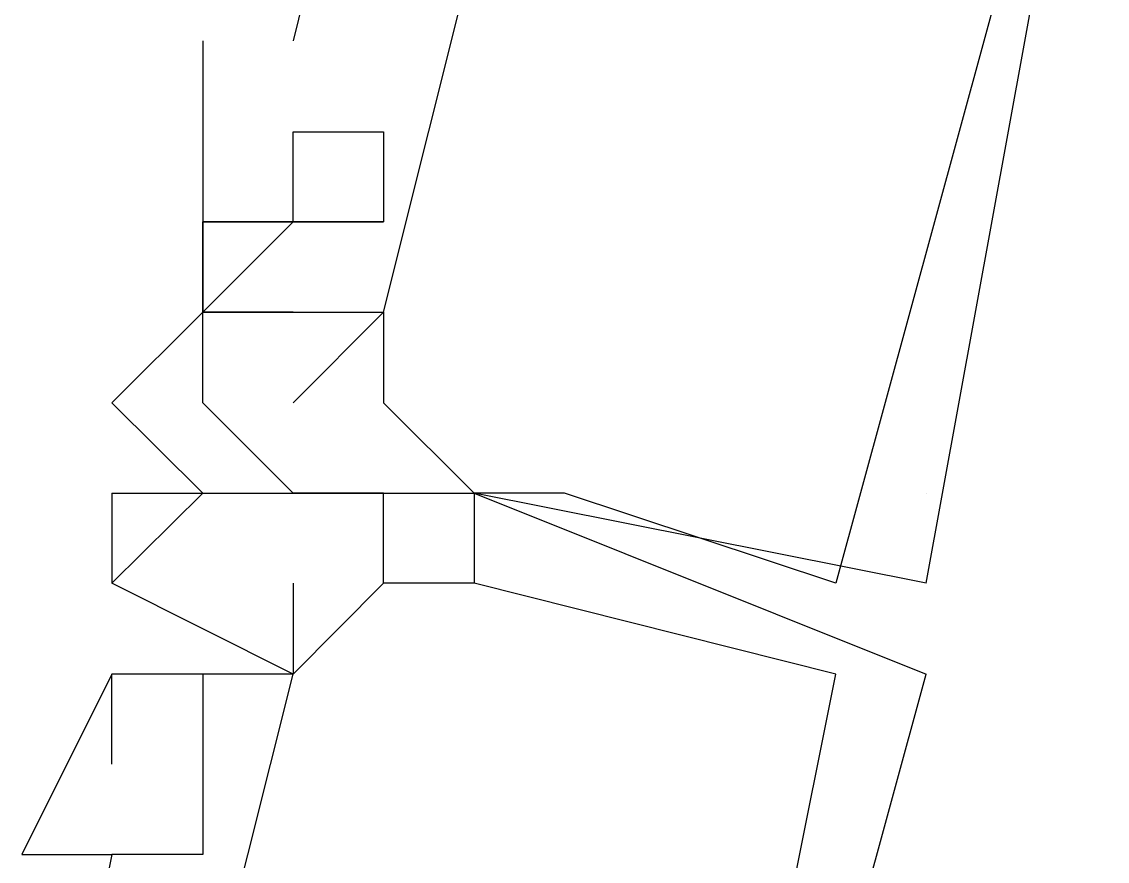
# Model space of a CAD drawing. Header units: feet. Extents: x -84 to 198, y -22 to 181.
# Drawn here: x 116.16 to 116.32, y 67.8568 to 67.9806 of the extents above; entities that cross this region are included whole.
import ezdxf

# ---------------------------------------------------------------- set-up
doc = ezdxf.new("R2010")
doc.units = ezdxf.units.FT
doc.layers.add('A-LINEA', color=7, linetype='CONTINUOUS')

msp = doc.modelspace()

# ---------------------------------------------------------------- linework, layer by layer
at = {"layer": 'A-LINEA'}
for p, q in [((116.2133, 68.0311), (116.2, 67.9778)), ((116.2133, 68.0311), (116.2, 67.9778)), ((116.2133, 68.0311), (116.2, 67.9778)), ((116.2133, 68.0311), (116.2, 67.9778)), ((116.2133, 68.0311), (116.2, 67.9778)), ((116.2133, 68.0311), (116.2, 67.9778)), ((116.1867, 67.9778), (116.1867, 67.9778)), ((116.1867, 67.9778), (116.1867, 67.9778)), ((116.1867, 67.9778), (116.1867, 67.9778)), ((116.1867, 67.9778), (116.1867, 67.9778)), ((116.1867, 67.9778), (116.1867, 67.9778)), ((116.1867, 67.9778), (116.1867, 67.9778)), ((116.2, 67.9778), (116.2, 67.9778)), ((116.2, 67.9778), (116.2, 67.9778)), ((116.2, 67.9778), (116.2, 67.9778)), ((116.2, 67.9778), (116.2, 67.9778)), ((116.2, 67.9778), (116.2, 67.9778)), ((116.2, 67.9778), (116.2, 67.9778)), ((116.2, 67.9778), (116.2, 67.9778)), ((116.2, 67.9778), (116.2, 67.9778)), ((116.2, 67.9778), (116.2, 67.9778)), ((116.2, 67.9778), (116.2, 67.9778)), ((116.2, 67.9778), (116.2, 67.9778)), ((116.2, 67.9778), (116.2, 67.9778)), ((116.2, 67.9644), (116.2, 67.9644)), ((116.2, 67.9644), (116.2, 67.9644)), ((116.2, 67.9644), (116.2, 67.9644)), ((116.2, 67.9644), (116.2, 67.9644)), ((116.2, 67.9644), (116.2, 67.9644)), ((116.2, 67.9644), (116.2, 67.9644)), ((116.2133, 67.9644), (116.2133, 67.9644)), ((116.2133, 67.9644), (116.2133, 67.9644)), ((116.2133, 67.9644), (116.2133, 67.9644)), ((116.2133, 67.9644), (116.2133, 67.9644)), ((116.2133, 67.9644), (116.2133, 67.9644)), ((116.2133, 67.9644), (116.2133, 67.9644)), ((116.1867, 67.9511), (116.1867, 67.9511)), ((116.1867, 67.9511), (116.1867, 67.9511)), ((116.1867, 67.9511), (116.1867, 67.9511)), ((116.1867, 67.9511), (116.1867, 67.9511)), ((116.1867, 67.9511), (116.1867, 67.9511)), ((116.1867, 67.9511), (116.1867, 67.9511)), ((116.1867, 67.9511), (116.1867, 67.9511)), ((116.1867, 67.9511), (116.1867, 67.9511)), ((116.1867, 67.9511), (116.1867, 67.9511)), ((116.1867, 67.9511), (116.1867, 67.9511)), ((116.1867, 67.9511), (116.1867, 67.9511)), ((116.1867, 67.9511), (116.1867, 67.9511)), ((116.1867, 67.9511), (116.1867, 67.9511)), ((116.1867, 67.9511), (116.1867, 67.9511)), ((116.1867, 67.9511), (116.1867, 67.9511)), ((116.1867, 67.9511), (116.1867, 67.9511)), ((116.1867, 67.9511), (116.1867, 67.9511)), ((116.1867, 67.9511), (116.1867, 67.9511)), ((116.1867, 67.9511), (116.1867, 67.9511)), ((116.1867, 67.9511), (116.1867, 67.9511)), ((116.1867, 67.9511), (116.1867, 67.9511)), ((116.1867, 67.9511), (116.1867, 67.9511)), ((116.1867, 67.9511), (116.1867, 67.9511)), ((116.1867, 67.9511), (116.1867, 67.9511)), ((116.1867, 67.9511), (116.1867, 67.9511)), ((116.1867, 67.9511), (116.1867, 67.9511)), ((116.1867, 67.9511), (116.1867, 67.9511)), ((116.1867, 67.9511), (116.1867, 67.9511)), ((116.1867, 67.9511), (116.1867, 67.9511)), ((116.1867, 67.9511), (116.1867, 67.9511)), ((116.1867, 67.9511), (116.1867, 67.9511)), ((116.1867, 67.9511), (116.1867, 67.9511)), ((116.1867, 67.9511), (116.1867, 67.9511)), ((116.1867, 67.9511), (116.1867, 67.9511)), ((116.1867, 67.9511), (116.1867, 67.9511)), ((116.1867, 67.9511), (116.1867, 67.9511)), ((116.1867, 67.9511), (116.1867, 67.9511)), ((116.1867, 67.9511), (116.1867, 67.9511)), ((116.1867, 67.9511), (116.1867, 67.9511)), ((116.1867, 67.9511), (116.1867, 67.9511)), ((116.1867, 67.9511), (116.1867, 67.9511)), ((116.1867, 67.9511), (116.1867, 67.9511)), ((116.2, 67.9511), (116.2, 67.9511)), ((116.2, 67.9511), (116.2, 67.9511)), ((116.2, 67.9511), (116.2, 67.9511)), ((116.2, 67.9511), (116.2, 67.9511)), ((116.2, 67.9511), (116.2, 67.9511)), ((116.2, 67.9511), (116.2, 67.9511)), ((116.2, 67.9511), (116.2, 67.9511)), ((116.2, 67.9511), (116.2, 67.9511)), ((116.2, 67.9511), (116.2, 67.9511)), ((116.2, 67.9511), (116.2, 67.9511)), ((116.2, 67.9511), (116.2, 67.9511)), ((116.2, 67.9511), (116.2, 67.9511)), ((116.2, 67.9511), (116.2, 67.9511)), ((116.2, 67.9511), (116.2, 67.9511)), ((116.2, 67.9511), (116.2, 67.9511)), ((116.2, 67.9511), (116.2, 67.9511)), ((116.2, 67.9511), (116.2, 67.9511)), ((116.2, 67.9511), (116.2, 67.9511)), ((116.2133, 67.9511), (116.2133, 67.9511)), ((116.2133, 67.9511), (116.2133, 67.9511)), ((116.2133, 67.9511), (116.2133, 67.9511)), ((116.2133, 67.9511), (116.2133, 67.9511)), ((116.2133, 67.9511), (116.2133, 67.9511)), ((116.2133, 67.9511), (116.2133, 67.9511)), ((116.2133, 67.9511), (116.2133, 67.9511)), ((116.2133, 67.9511), (116.2133, 67.9511)), ((116.2133, 67.9511), (116.2133, 67.9511)), ((116.2133, 67.9511), (116.2133, 67.9511)), ((116.2133, 67.9511), (116.2133, 67.9511)), ((116.2133, 67.9511), (116.2133, 67.9511)), ((116.1867, 67.9378), (116.1867, 67.9378)), ((116.1867, 67.9378), (116.1867, 67.9378)), ((116.1867, 67.9378), (116.1867, 67.9378)), ((116.1867, 67.9378), (116.1867, 67.9378)), ((116.1867, 67.9378), (116.1867, 67.9378)), ((116.1867, 67.9378), (116.1867, 67.9378)), ((116.1867, 67.9378), (116.1867, 67.9378)), ((116.1867, 67.9378), (116.1867, 67.9378)), ((116.1867, 67.9378), (116.1867, 67.9378)), ((116.1867, 67.9378), (116.1867, 67.9378)), ((116.1867, 67.9378), (116.1867, 67.9378)), ((116.1867, 67.9378), (116.1867, 67.9378)), ((116.1867, 67.9378), (116.1867, 67.9378)), ((116.1867, 67.9378), (116.1867, 67.9378)), ((116.1867, 67.9378), (116.1867, 67.9378)), ((116.1867, 67.9378), (116.1867, 67.9378)), ((116.1867, 67.9378), (116.1867, 67.9378)), ((116.1867, 67.9378), (116.1867, 67.9378)), ((116.1867, 67.9378), (116.1867, 67.9378)), ((116.1867, 67.9378), (116.1867, 67.9378)), ((116.1867, 67.9378), (116.1867, 67.9378)), ((116.1867, 67.9378), (116.1867, 67.9378)), ((116.1867, 67.9378), (116.1867, 67.9378)), ((116.1867, 67.9378), (116.1867, 67.9378)), ((116.1867, 67.9378), (116.1867, 67.9378)), ((116.1867, 67.9378), (116.1867, 67.9378)), ((116.1867, 67.9378), (116.1867, 67.9378)), ((116.1867, 67.9378), (116.1867, 67.9378)), ((116.1867, 67.9378), (116.1867, 67.9378)), ((116.1867, 67.9378), (116.1867, 67.9378)), ((116.1867, 67.9378), (116.1867, 67.9378)), ((116.1867, 67.9378), (116.1867, 67.9378)), ((116.1867, 67.9378), (116.1867, 67.9378)), ((116.1867, 67.9378), (116.1867, 67.9378)), ((116.1867, 67.9378), (116.1867, 67.9378)), ((116.1867, 67.9378), (116.1867, 67.9378)), ((116.1867, 67.9378), (116.1867, 67.9378)), ((116.1867, 67.9378), (116.1867, 67.9378)), ((116.1867, 67.9378), (116.1867, 67.9378)), ((116.1867, 67.9378), (116.1867, 67.9378)), ((116.1867, 67.9378), (116.1867, 67.9378)), ((116.1867, 67.9378), (116.1867, 67.9378)), ((116.1867, 67.9378), (116.1867, 67.9378)), ((116.1867, 67.9378), (116.1867, 67.9378)), ((116.1867, 67.9378), (116.1867, 67.9378)), ((116.1867, 67.9378), (116.1867, 67.9378)), ((116.1867, 67.9378), (116.1867, 67.9378)), ((116.1867, 67.9378), (116.1867, 67.9378)), ((116.1867, 67.9378), (116.1867, 67.9378)), ((116.1867, 67.9378), (116.1867, 67.9378)), ((116.1867, 67.9378), (116.1867, 67.9378)), ((116.1867, 67.9378), (116.1867, 67.9378)), ((116.1867, 67.9378), (116.1867, 67.9378)), ((116.1867, 67.9378), (116.1867, 67.9378)), ((116.2, 67.9378), (116.2, 67.9378)), ((116.2, 67.9378), (116.2, 67.9378)), ((116.2, 67.9378), (116.2, 67.9378)), ((116.2, 67.9378), (116.2, 67.9378)), ((116.2, 67.9378), (116.2, 67.9378)), ((116.2, 67.9378), (116.2, 67.9378)), ((116.2, 67.9378), (116.2, 67.9378)), ((116.2, 67.9378), (116.2, 67.9378)), ((116.2, 67.9378), (116.2, 67.9378)), ((116.2, 67.9378), (116.2, 67.9378)), ((116.2, 67.9378), (116.2, 67.9378)), ((116.2, 67.9378), (116.2, 67.9378)), ((116.2133, 67.9378), (116.2133, 67.9378)), ((116.2133, 67.9378), (116.2133, 67.9378)), ((116.2133, 67.9378), (116.2133, 67.9378)), ((116.2133, 67.9378), (116.2133, 67.9378)), ((116.2133, 67.9378), (116.2133, 67.9378)), ((116.2133, 67.9378), (116.2133, 67.9378)), ((116.2133, 67.9378), (116.2133, 67.9378)), ((116.2133, 67.9378), (116.2133, 67.9378)), ((116.2133, 67.9378), (116.2133, 67.9378)), ((116.2133, 67.9378), (116.2133, 67.9378)), ((116.2133, 67.9378), (116.2133, 67.9378)), ((116.2133, 67.9378), (116.2133, 67.9378)), ((116.2133, 67.9378), (116.2133, 67.9378)), ((116.2133, 67.9378), (116.2133, 67.9378)), ((116.2133, 67.9378), (116.2133, 67.9378)), ((116.2133, 67.9378), (116.2133, 67.9378)), ((116.2133, 67.9378), (116.2133, 67.9378)), ((116.2133, 67.9378), (116.2133, 67.9378)), ((116.2133, 67.9378), (116.2133, 67.9378)), ((116.2133, 67.9378), (116.2133, 67.9378)), ((116.2133, 67.9378), (116.2133, 67.9378)), ((116.2133, 67.9378), (116.2133, 67.9378)), ((116.2133, 67.9378), (116.2133, 67.9378)), ((116.2133, 67.9378), (116.2133, 67.9378)), ((116.2133, 67.9378), (116.2133, 67.9378)), ((116.2133, 67.9378), (116.2133, 67.9378)), ((116.2133, 67.9378), (116.2133, 67.9378)), ((116.2133, 67.9378), (116.2133, 67.9378)), ((116.2133, 67.9378), (116.2133, 67.9378)), ((116.2133, 67.9378), (116.2133, 67.9378)), ((116.1867, 67.9111), (116.1733, 67.9244)), ((116.1733, 67.9244), (116.1733, 67.9244)), ((116.1867, 67.9111), (116.1733, 67.9244)), ((116.1733, 67.9244), (116.1733, 67.9244)), ((116.1867, 67.9111), (116.1733, 67.9244)), ((116.1733, 67.9244), (116.1733, 67.9244)), ((116.1733, 67.9244), (116.1733, 67.9244)), ((116.1733, 67.9244), (116.1733, 67.9244)), ((116.1733, 67.9244), (116.1733, 67.9244)), ((116.1733, 67.9244), (116.1733, 67.9244)), ((116.1733, 67.9244), (116.1733, 67.9244)), ((116.1733, 67.9244), (116.1733, 67.9244)), ((116.1867, 67.9111), (116.1733, 67.9244)), ((116.1733, 67.9244), (116.1733, 67.9244)), ((116.1867, 67.9111), (116.1733, 67.9244)), ((116.1733, 67.9244), (116.1733, 67.9244)), ((116.1867, 67.9111), (116.1733, 67.9244)), ((116.1733, 67.9244), (116.1733, 67.9244)), ((116.1733, 67.9244), (116.1733, 67.9244)), ((116.1733, 67.9244), (116.1733, 67.9244)), ((116.1733, 67.9244), (116.1733, 67.9244)), ((116.1733, 67.9244), (116.1733, 67.9244)), ((116.1733, 67.9244), (116.1733, 67.9244)), ((116.1733, 67.9244), (116.1733, 67.9244)), ((116.1867, 67.9244), (116.1867, 67.9244)), ((116.1867, 67.9244), (116.1867, 67.9244)), ((116.1867, 67.9244), (116.1867, 67.9244)), ((116.1867, 67.9244), (116.1867, 67.9244)), ((116.1867, 67.9244), (116.1867, 67.9244)), ((116.1867, 67.9244), (116.1867, 67.9244)), ((116.1867, 67.9244), (116.1867, 67.9244)), ((116.1867, 67.9244), (116.1867, 67.9244)), ((116.1867, 67.9244), (116.1867, 67.9244)), ((116.1867, 67.9244), (116.1867, 67.9244)), ((116.1867, 67.9244), (116.1867, 67.9244)), ((116.1867, 67.9244), (116.1867, 67.9244)), ((116.2, 67.9244), (116.2, 67.9244)), ((116.2, 67.9244), (116.2, 67.9244)), ((116.2, 67.9244), (116.2, 67.9244)), ((116.2, 67.9244), (116.2, 67.9244)), ((116.2, 67.9244), (116.2, 67.9244)), ((116.2, 67.9244), (116.2, 67.9244)), ((116.2, 67.9244), (116.2, 67.9244)), ((116.2, 67.9244), (116.2, 67.9244)), ((116.2, 67.9244), (116.2, 67.9244)), ((116.2, 67.9244), (116.2, 67.9244)), ((116.2, 67.9244), (116.2, 67.9244)), ((116.2, 67.9244), (116.2, 67.9244)), ((116.2133, 67.9244), (116.2133, 67.9244)), ((116.2133, 67.9244), (116.2133, 67.9244)), ((116.2133, 67.9244), (116.2133, 67.9244)), ((116.2133, 67.9244), (116.2133, 67.9244)), ((116.2133, 67.9244), (116.2133, 67.9244)), ((116.2133, 67.9244), (116.2133, 67.9244)), ((116.2133, 67.9244), (116.2133, 67.9244)), ((116.2133, 67.9244), (116.2133, 67.9244)), ((116.2133, 67.9244), (116.2133, 67.9244)), ((116.2133, 67.9244), (116.2133, 67.9244)), ((116.2133, 67.9244), (116.2133, 67.9244)), ((116.2133, 67.9244), (116.2133, 67.9244)), ((116.1733, 67.9111), (116.1733, 67.8978)), ((116.1733, 67.9111), (116.1733, 67.9111)), ((116.1733, 67.9111), (116.1733, 67.8978)), ((116.1733, 67.9111), (116.1733, 67.9111)), ((116.1733, 67.9111), (116.1733, 67.8978)), ((116.1733, 67.9111), (116.1733, 67.9111)), ((116.1733, 67.9111), (116.1867, 67.9111)), ((116.1733, 67.9111), (116.1733, 67.9111)), ((116.1733, 67.9111), (116.1867, 67.9111)), ((116.1733, 67.9111), (116.1733, 67.9111)), ((116.1733, 67.9111), (116.1867, 67.9111)), ((116.1733, 67.9111), (116.1733, 67.9111)), ((116.1733, 67.9111), (116.1867, 67.9111)), ((116.1733, 67.9111), (116.1733, 67.9111)), ((116.1733, 67.9111), (116.1867, 67.9111)), ((116.1733, 67.9111), (116.1733, 67.9111)), ((116.1733, 67.9111), (116.1867, 67.9111)), ((116.1733, 67.9111), (116.1733, 67.9111)), ((116.1733, 67.9111), (116.1733, 67.8978)), ((116.1733, 67.9111), (116.1733, 67.9111)), ((116.1733, 67.9111), (116.1733, 67.8978)), ((116.1733, 67.9111), (116.1733, 67.9111)), ((116.1733, 67.9111), (116.1733, 67.8978)), ((116.1733, 67.9111), (116.1733, 67.9111)), ((116.1733, 67.9111), (116.1867, 67.9111)), ((116.1733, 67.9111), (116.1733, 67.9111)), ((116.1733, 67.9111), (116.1867, 67.9111)), ((116.1733, 67.9111), (116.1733, 67.9111)), ((116.1733, 67.9111), (116.1867, 67.9111)), ((116.1733, 67.9111), (116.1733, 67.9111)), ((116.1733, 67.9111), (116.1867, 67.9111)), ((116.1733, 67.9111), (116.1733, 67.9111)), ((116.1733, 67.9111), (116.1867, 67.9111)), ((116.1733, 67.9111), (116.1733, 67.9111)), ((116.1733, 67.9111), (116.1867, 67.9111)), ((116.1733, 67.9111), (116.1733, 67.9111)), ((116.1867, 67.9111), (116.1867, 67.9111)), ((116.1867, 67.9111), (116.1867, 67.9111)), ((116.1867, 67.9111), (116.1867, 67.9111)), ((116.1867, 67.9111), (116.1867, 67.9111)), ((116.1867, 67.9111), (116.1867, 67.9111)), ((116.1867, 67.9111), (116.1867, 67.9111)), ((116.1867, 67.9111), (116.1867, 67.9111)), ((116.1867, 67.9111), (116.1867, 67.9111)), ((116.1867, 67.9111), (116.1867, 67.9111)), ((116.1867, 67.9111), (116.1867, 67.9111)), ((116.1867, 67.9111), (116.1867, 67.9111)), ((116.1867, 67.9111), (116.1867, 67.9111)), ((116.1867, 67.9111), (116.1867, 67.9111)), ((116.1867, 67.9111), (116.1867, 67.9111)), ((116.1867, 67.9111), (116.1867, 67.9111)), ((116.1867, 67.9111), (116.1867, 67.9111)), ((116.1867, 67.9111), (116.1867, 67.9111)), ((116.1867, 67.9111), (116.1867, 67.9111)), ((116.1867, 67.9111), (116.1867, 67.9111)), ((116.1867, 67.9111), (116.1867, 67.9111)), ((116.1867, 67.9111), (116.1867, 67.9111)), ((116.1867, 67.9111), (116.1867, 67.9111)), ((116.1867, 67.9111), (116.1867, 67.9111)), ((116.1867, 67.9111), (116.1867, 67.9111)), ((116.2, 67.9111), (116.2, 67.9111)), ((116.2, 67.9111), (116.2, 67.9111)), ((116.2, 67.9111), (116.2, 67.9111)), ((116.2, 67.9111), (116.2, 67.9111)), ((116.2, 67.9111), (116.2, 67.9111)), ((116.2, 67.9111), (116.2, 67.9111)), ((116.2, 67.9111), (116.2, 67.9111)), ((116.2, 67.9111), (116.2, 67.9111)), ((116.2, 67.9111), (116.2, 67.9111)), ((116.2, 67.9111), (116.2, 67.9111)), ((116.2, 67.9111), (116.2, 67.9111)), ((116.2, 67.9111), (116.2, 67.9111)), ((116.2, 67.9111), (116.2, 67.9111)), ((116.2, 67.9111), (116.2, 67.9111)), ((116.2, 67.9111), (116.2, 67.9111)), ((116.2, 67.9111), (116.2, 67.9111)), ((116.2, 67.9111), (116.2, 67.9111)), ((116.2, 67.9111), (116.2, 67.9111)), ((116.2, 67.9111), (116.2, 67.9111)), ((116.2, 67.9111), (116.2, 67.9111)), ((116.2, 67.9111), (116.2, 67.9111)), ((116.2, 67.9111), (116.2, 67.9111)), ((116.2, 67.9111), (116.2, 67.9111)), ((116.2, 67.9111), (116.2, 67.9111)), ((116.2, 67.9111), (116.2, 67.9111)), ((116.2, 67.9111), (116.2, 67.9111)), ((116.2, 67.9111), (116.2, 67.9111)), ((116.2, 67.9111), (116.2, 67.9111)), ((116.2, 67.9111), (116.2, 67.9111)), ((116.2, 67.9111), (116.2, 67.9111)), ((116.2, 67.9111), (116.2, 67.9111)), ((116.2, 67.9111), (116.2, 67.9111)), ((116.2, 67.9111), (116.2, 67.9111)), ((116.2, 67.9111), (116.2, 67.9111)), ((116.2, 67.9111), (116.2, 67.9111)), ((116.2, 67.9111), (116.2, 67.9111)), ((116.2133, 67.9111), (116.2133, 67.9111)), ((116.2133, 67.9111), (116.2133, 67.9111)), ((116.2133, 67.9111), (116.2133, 67.9111)), ((116.2133, 67.9111), (116.2133, 67.9111)), ((116.2133, 67.9111), (116.2133, 67.9111)), ((116.2133, 67.9111), (116.2133, 67.9111)), ((116.2133, 67.9111), (116.2133, 67.9111)), ((116.2133, 67.9111), (116.2133, 67.9111)), ((116.2133, 67.9111), (116.2133, 67.9111)), ((116.2133, 67.9111), (116.2133, 67.9111)), ((116.2133, 67.9111), (116.2133, 67.9111)), ((116.2133, 67.9111), (116.2133, 67.9111)), ((116.2133, 67.9111), (116.2133, 67.9111)), ((116.2133, 67.9111), (116.2133, 67.9111)), ((116.2133, 67.9111), (116.2133, 67.9111)), ((116.2133, 67.9111), (116.2133, 67.9111)), ((116.2133, 67.9111), (116.2133, 67.9111)), ((116.2133, 67.9111), (116.2133, 67.9111)), ((116.2267, 67.9111), (116.2267, 67.9111)), ((116.2267, 67.9111), (116.2267, 67.9111)), ((116.2267, 67.9111), (116.2267, 67.9111)), ((116.2267, 67.9111), (116.2267, 67.9111)), ((116.2267, 67.9111), (116.2267, 67.9111)), ((116.2267, 67.9111), (116.2267, 67.9111)), ((116.2267, 67.9111), (116.2267, 67.9111)), ((116.2267, 67.9111), (116.2267, 67.9111)), ((116.2267, 67.9111), (116.2267, 67.9111)), ((116.2267, 67.9111), (116.2267, 67.9111)), ((116.2267, 67.9111), (116.2267, 67.9111)), ((116.2267, 67.9111), (116.2267, 67.9111)), ((116.2267, 67.9111), (116.2267, 67.9111)), ((116.2267, 67.9111), (116.2267, 67.9111)), ((116.2267, 67.9111), (116.2267, 67.9111)), ((116.2267, 67.9111), (116.2267, 67.9111)), ((116.2267, 67.9111), (116.2267, 67.9111)), ((116.2267, 67.9111), (116.2267, 67.9111)), ((116.2267, 67.9111), (116.2267, 67.9111)), ((116.2267, 67.9111), (116.2267, 67.9111)), ((116.2267, 67.9111), (116.2267, 67.9111)), ((116.2267, 67.9111), (116.2267, 67.9111)), ((116.2267, 67.9111), (116.2267, 67.9111)), ((116.2267, 67.9111), (116.2267, 67.9111)), ((116.2267, 67.9111), (116.2267, 67.9111)), ((116.2267, 67.9111), (116.2267, 67.9111)), ((116.2267, 67.9111), (116.2267, 67.9111)), ((116.2267, 67.9111), (116.2267, 67.9111)), ((116.2267, 67.9111), (116.2267, 67.9111)), ((116.2267, 67.9111), (116.2267, 67.9111)), ((116.2267, 67.9111), (116.2267, 67.9111)), ((116.2267, 67.9111), (116.2267, 67.9111)), ((116.2267, 67.9111), (116.2267, 67.9111)), ((116.2267, 67.9111), (116.2267, 67.9111)), ((116.2267, 67.9111), (116.2267, 67.9111)), ((116.2267, 67.9111), (116.2267, 67.9111)), ((116.2267, 67.9111), (116.2267, 67.9111)), ((116.2267, 67.9111), (116.2267, 67.9111)), ((116.2267, 67.9111), (116.2267, 67.9111)), ((116.2267, 67.9111), (116.2267, 67.9111)), ((116.2267, 67.9111), (116.2267, 67.9111)), ((116.2267, 67.9111), (116.2267, 67.9111)), ((116.24, 67.9111), (116.24, 67.9111)), ((116.24, 67.9111), (116.24, 67.9111)), ((116.24, 67.9111), (116.24, 67.9111)), ((116.24, 67.9111), (116.24, 67.9111)), ((116.24, 67.9111), (116.24, 67.9111)), ((116.24, 67.9111), (116.24, 67.9111)), ((116.24, 67.9111), (116.24, 67.9111)), ((116.24, 67.9111), (116.24, 67.9111)), ((116.24, 67.9111), (116.24, 67.9111)), ((116.24, 67.9111), (116.24, 67.9111)), ((116.24, 67.9111), (116.24, 67.9111)), ((116.24, 67.9111), (116.24, 67.9111)), ((116.24, 67.9111), (116.24, 67.9111)), ((116.24, 67.9111), (116.24, 67.9111)), ((116.24, 67.9111), (116.24, 67.9111)), ((116.24, 67.9111), (116.24, 67.9111)), ((116.24, 67.9111), (116.24, 67.9111)), ((116.24, 67.9111), (116.24, 67.9111)), ((116.24, 67.9111), (116.24, 67.9111)), ((116.24, 67.9111), (116.24, 67.9111)), ((116.24, 67.9111), (116.24, 67.9111)), ((116.24, 67.9111), (116.24, 67.9111)), ((116.24, 67.9111), (116.24, 67.9111)), ((116.24, 67.9111), (116.24, 67.9111)), ((116.2933, 67.9111), (116.2933, 67.9111)), ((116.2933, 67.9111), (116.2933, 67.9111)), ((116.2933, 67.9111), (116.2933, 67.9111)), ((116.2933, 67.9111), (116.2933, 67.9111)), ((116.1733, 67.8978), (116.1733, 67.8978)), ((116.1733, 67.8978), (116.1733, 67.8978)), ((116.1733, 67.8978), (116.1733, 67.8978)), ((116.1733, 67.8978), (116.1733, 67.8978)), ((116.1733, 67.8978), (116.1733, 67.8978)), ((116.1733, 67.8978), (116.1733, 67.8978)), ((116.1733, 67.8978), (116.1733, 67.8978)), ((116.1733, 67.8978), (116.1733, 67.8978)), ((116.1733, 67.8978), (116.1733, 67.8978)), ((116.1733, 67.8978), (116.1733, 67.8978)), ((116.1733, 67.8978), (116.1733, 67.8978)), ((116.1733, 67.8978), (116.1733, 67.8978)), ((116.2, 67.8978), (116.2, 67.8978)), ((116.2, 67.8978), (116.2, 67.8978)), ((116.2, 67.8978), (116.2, 67.8978)), ((116.2, 67.8978), (116.2, 67.8978)), ((116.2, 67.8978), (116.2, 67.8978)), ((116.2, 67.8978), (116.2, 67.8978)), ((116.2133, 67.8978), (116.2133, 67.8978)), ((116.2133, 67.8978), (116.2133, 67.8978)), ((116.2133, 67.8978), (116.2133, 67.8978)), ((116.2133, 67.8978), (116.2133, 67.8978)), ((116.2133, 67.8978), (116.2133, 67.8978)), ((116.2133, 67.8978), (116.2133, 67.8978)), ((116.2133, 67.8978), (116.2133, 67.8978)), ((116.2133, 67.8978), (116.2133, 67.8978)), ((116.2133, 67.8978), (116.2133, 67.8978)), ((116.2133, 67.8978), (116.2133, 67.8978)), ((116.2133, 67.8978), (116.2133, 67.8978)), ((116.2133, 67.8978), (116.2133, 67.8978)), ((116.2267, 67.8978), (116.2267, 67.8978)), ((116.2267, 67.8978), (116.2267, 67.8978)), ((116.2267, 67.8978), (116.2267, 67.8978)), ((116.2267, 67.8978), (116.2267, 67.8978)), ((116.2267, 67.8978), (116.2267, 67.8978)), ((116.2267, 67.8978), (116.2267, 67.8978)), ((116.2267, 67.8978), (116.2267, 67.8978)), ((116.2267, 67.8978), (116.2267, 67.8978)), ((116.2267, 67.8978), (116.2267, 67.8978)), ((116.2267, 67.8978), (116.2267, 67.8978)), ((116.2267, 67.8978), (116.2267, 67.8978)), ((116.2267, 67.8978), (116.2267, 67.8978)), ((116.28, 67.8978), (116.28, 67.8978)), ((116.28, 67.8978), (116.28, 67.8978)), ((116.28, 67.8978), (116.28, 67.8978)), ((116.28, 67.8978), (116.28, 67.8978)), ((116.28, 67.8978), (116.28, 67.8978)), ((116.28, 67.8978), (116.28, 67.8978)), ((116.28, 67.8978), (116.28, 67.8978)), ((116.28, 67.8978), (116.28, 67.8978)), ((116.28, 67.8978), (116.28, 67.8978)), ((116.28, 67.8978), (116.28, 67.8978)), ((116.28, 67.8978), (116.28, 67.8978)), ((116.28, 67.8978), (116.28, 67.8978)), ((116.2933, 67.8978), (116.2933, 67.8978)), ((116.2933, 67.8978), (116.2933, 67.8978)), ((116.2933, 67.8978), (116.2933, 67.8978)), ((116.2933, 67.8978), (116.2933, 67.8978)), ((116.2933, 67.8978), (116.2933, 67.8978)), ((116.2933, 67.8978), (116.2933, 67.8978)), ((116.2933, 67.8978), (116.2933, 67.8978)), ((116.2933, 67.8978), (116.2933, 67.8978)), ((116.2933, 67.8978), (116.2933, 67.8978)), ((116.2933, 67.8978), (116.2933, 67.8978)), ((116.2933, 67.8978), (116.2933, 67.8978)), ((116.2933, 67.8978), (116.2933, 67.8978)), ((116.2933, 67.8978), (116.2933, 67.8978)), ((116.2933, 67.8978), (116.2933, 67.8978)), ((116.2933, 67.8978), (116.2933, 67.8978)), ((116.2933, 67.8978), (116.2933, 67.8978)), ((116.2933, 67.8978), (116.2933, 67.8978)), ((116.2933, 67.8978), (116.2933, 67.8978)), ((116.1733, 67.8844), (116.1733, 67.8844)), ((116.1733, 67.8844), (116.1733, 67.8844)), ((116.1733, 67.8844), (116.1733, 67.8844)), ((116.1733, 67.8844), (116.1733, 67.8844)), ((116.1733, 67.8844), (116.1733, 67.8844)), ((116.1733, 67.8844), (116.1733, 67.8844)), ((116.1733, 67.8844), (116.1733, 67.8844)), ((116.1733, 67.8844), (116.1733, 67.8844)), ((116.1733, 67.8844), (116.1733, 67.8844)), ((116.1733, 67.8844), (116.1733, 67.8844)), ((116.1733, 67.8844), (116.1733, 67.8844)), ((116.1733, 67.8844), (116.1733, 67.8844)), ((116.1867, 67.8844), (116.1867, 67.8844)), ((116.1867, 67.8844), (116.1867, 67.8844)), ((116.1867, 67.8844), (116.1867, 67.8844)), ((116.1867, 67.8844), (116.1867, 67.8844)), ((116.1867, 67.8844), (116.1867, 67.8844)), ((116.1867, 67.8844), (116.1867, 67.8844)), ((116.1867, 67.8844), (116.1867, 67.8844)), ((116.1867, 67.8844), (116.1867, 67.8844)), ((116.1867, 67.8844), (116.1867, 67.8844)), ((116.1867, 67.8844), (116.1867, 67.8844)), ((116.1867, 67.8844), (116.1867, 67.8844)), ((116.1867, 67.8844), (116.1867, 67.8844)), ((116.2, 67.8844), (116.2, 67.8844)), ((116.2, 67.8844), (116.2, 67.8844)), ((116.2, 67.8844), (116.2, 67.8844)), ((116.2, 67.8844), (116.2, 67.8844)), ((116.2, 67.8844), (116.2, 67.8844)), ((116.2, 67.8844), (116.2, 67.8844)), ((116.2, 67.8844), (116.2, 67.8844)), ((116.2, 67.8844), (116.2, 67.8844)), ((116.2, 67.8844), (116.2, 67.8844)), ((116.2, 67.8844), (116.2, 67.8844)), ((116.2, 67.8844), (116.2, 67.8844)), ((116.2, 67.8844), (116.2, 67.8844)), ((116.28, 67.8844), (116.28, 67.8844)), ((116.28, 67.8844), (116.28, 67.8844)), ((116.28, 67.8844), (116.28, 67.8844)), ((116.28, 67.8844), (116.28, 67.8844)), ((116.28, 67.8844), (116.28, 67.8844)), ((116.28, 67.8844), (116.28, 67.8844)), ((116.2933, 67.8844), (116.2933, 67.8844)), ((116.2933, 67.8844), (116.2933, 67.8844)), ((116.2933, 67.8844), (116.2933, 67.8844)), ((116.2933, 67.8844), (116.2933, 67.8844)), ((116.2933, 67.8844), (116.2933, 67.8844)), ((116.2933, 67.8844), (116.2933, 67.8844)), ((116.2933, 67.8844), (116.2933, 67.8844)), ((116.2933, 67.8844), (116.2933, 67.8844)), ((116.2933, 67.8844), (116.2933, 67.8844)), ((116.2933, 67.8844), (116.2933, 67.8844)), ((116.2933, 67.8844), (116.2933, 67.8844)), ((116.2933, 67.8844), (116.2933, 67.8844)), ((116.2933, 67.8844), (116.2933, 67.8844)), ((116.2933, 67.8844), (116.2933, 67.8844)), ((116.2933, 67.8844), (116.2933, 67.8844)), ((116.2933, 67.8844), (116.2933, 67.8844)), ((116.2933, 67.8844), (116.2933, 67.8844)), ((116.2933, 67.8844), (116.2933, 67.8844)), ((116.2933, 67.8844), (116.2933, 67.8844)), ((116.2933, 67.8844), (116.2933, 67.8844)), ((116.2933, 67.8844), (116.2933, 67.8844)), ((116.2933, 67.8844), (116.2933, 67.8844)), ((116.1733, 67.8711), (116.1733, 67.8711)), ((116.1733, 67.8711), (116.1733, 67.8711)), ((116.1733, 67.8711), (116.1733, 67.8711)), ((116.1733, 67.8711), (116.1733, 67.8711)), ((116.1733, 67.8711), (116.1733, 67.8711)), ((116.1733, 67.8711), (116.1733, 67.8711)), ((116.1867, 67.8711), (116.1867, 67.8711)), ((116.1867, 67.8711), (116.1867, 67.8711)), ((116.1867, 67.8711), (116.1867, 67.8711)), ((116.1867, 67.8711), (116.1867, 67.8711)), ((116.1867, 67.8711), (116.1867, 67.8711)), ((116.1867, 67.8711), (116.1867, 67.8711)), ((116.16, 67.8578), (116.16, 67.8578)), ((116.16, 67.8578), (116.16, 67.8578)), ((116.16, 67.8578), (116.16, 67.8578)), ((116.16, 67.8578), (116.16, 67.8578)), ((116.16, 67.8578), (116.16, 67.8578)), ((116.16, 67.8578), (116.16, 67.8578)), ((116.1733, 67.8578), (116.1733, 67.8578)), ((116.1733, 67.8578), (116.1733, 67.8578)), ((116.1733, 67.8578), (116.1733, 67.8578)), ((116.1733, 67.8578), (116.1733, 67.8578)), ((116.1733, 67.8578), (116.1733, 67.8578)), ((116.1733, 67.8578), (116.1733, 67.8578)), ((116.1733, 67.8578), (116.1733, 67.8578)), ((116.1733, 67.8578), (116.1733, 67.8578)), ((116.1733, 67.8578), (116.1733, 67.8578)), ((116.1733, 67.8578), (116.1733, 67.8578)), ((116.1733, 67.8578), (116.1733, 67.8578)), ((116.1733, 67.8578), (116.1733, 67.8578)), ((116.1867, 67.8578), (116.1867, 67.8578)), ((116.1867, 67.8578), (116.1867, 67.8578)), ((116.1867, 67.8578), (116.1867, 67.8578)), ((116.1867, 67.8578), (116.1867, 67.8578)), ((116.1867, 67.8578), (116.1867, 67.8578)), ((116.1867, 67.8578), (116.1867, 67.8578))]:
    msp.add_line(p, q, dxfattribs=at)
for points in [[(116.2533, 68.0444), (116.2533, 68.0578), (116.32, 68.0444), (116.32, 68.0444), (116.28, 67.8978), (116.28, 67.8978), (116.24, 67.9111), (116.24, 67.9111), (116.2267, 67.9111), (116.2267, 67.9111), (116.2133, 67.9244)], [(116.2533, 68.0444), (116.2533, 68.0578), (116.32, 68.0444), (116.32, 68.0444), (116.28, 67.8978), (116.28, 67.8978), (116.24, 67.9111), (116.24, 67.9111), (116.2267, 67.9111), (116.2267, 67.9111), (116.2133, 67.9244)], [(116.2533, 68.0444), (116.2533, 68.0578), (116.32, 68.0444), (116.32, 68.0444), (116.28, 67.8978), (116.28, 67.8978), (116.24, 67.9111), (116.24, 67.9111), (116.2267, 67.9111), (116.2267, 67.9111), (116.2133, 67.9244)], [(116.2533, 68.0444), (116.2533, 68.0578), (116.32, 68.0444), (116.32, 68.0444), (116.28, 67.8978), (116.28, 67.8978), (116.24, 67.9111), (116.24, 67.9111), (116.2267, 67.9111), (116.2267, 67.9111), (116.2133, 67.9244)], [(116.2533, 68.0444), (116.2533, 68.0578), (116.32, 68.0444), (116.32, 68.0444), (116.28, 67.8978), (116.28, 67.8978), (116.24, 67.9111), (116.24, 67.9111), (116.2267, 67.9111), (116.2267, 67.9111), (116.2133, 67.9244)], [(116.2533, 68.0444), (116.2533, 68.0578), (116.32, 68.0444), (116.32, 68.0444), (116.28, 67.8978), (116.28, 67.8978), (116.24, 67.9111), (116.24, 67.9111), (116.2267, 67.9111), (116.2267, 67.9111), (116.2133, 67.9244)], [(116.2533, 68.0444), (116.2533, 68.0578), (116.32, 68.0444), (116.32, 68.0444), (116.28, 67.8978), (116.28, 67.8978), (116.24, 67.9111), (116.24, 67.9111), (116.2267, 67.9111), (116.2267, 67.9111), (116.2133, 67.9244)], [(116.2533, 68.0444), (116.2533, 68.0578), (116.32, 68.0444), (116.32, 68.0444), (116.28, 67.8978), (116.28, 67.8978), (116.24, 67.9111), (116.24, 67.9111), (116.2267, 67.9111), (116.2267, 67.9111), (116.2133, 67.9244)], [(116.2533, 68.0444), (116.2533, 68.0578), (116.32, 68.0444), (116.32, 68.0444), (116.28, 67.8978), (116.28, 67.8978), (116.24, 67.9111), (116.24, 67.9111), (116.2267, 67.9111), (116.2267, 67.9111), (116.2133, 67.9244)], [(116.2533, 68.0444), (116.2533, 68.0578), (116.32, 68.0444), (116.32, 68.0444), (116.28, 67.8978), (116.28, 67.8978), (116.24, 67.9111), (116.24, 67.9111), (116.2267, 67.9111), (116.2267, 67.9111), (116.2133, 67.9244)], [(116.2533, 68.0444), (116.2533, 68.0578), (116.32, 68.0444), (116.32, 68.0444), (116.28, 67.8978), (116.28, 67.8978), (116.24, 67.9111), (116.24, 67.9111), (116.2267, 67.9111), (116.2267, 67.9111), (116.2133, 67.9244)], [(116.2533, 68.0444), (116.2533, 68.0578), (116.32, 68.0444), (116.32, 68.0444), (116.28, 67.8978), (116.28, 67.8978), (116.24, 67.9111), (116.24, 67.9111), (116.2267, 67.9111), (116.2267, 67.9111), (116.2133, 67.9244)], [(116.2933, 67.8978), (116.32, 68.0444), (116.32, 68.0444), (116.2533, 68.0578), (116.24, 68.0444)], [(116.2933, 67.8978), (116.32, 68.0444), (116.32, 68.0444), (116.2533, 68.0578), (116.24, 68.0444)], [(116.2933, 67.8978), (116.32, 68.0444), (116.32, 68.0444), (116.2533, 68.0578), (116.24, 68.0444)], [(116.2933, 67.8978), (116.32, 68.0444), (116.32, 68.0444), (116.2533, 68.0578), (116.24, 68.0444)], [(116.2933, 67.8978), (116.32, 68.0444), (116.32, 68.0444), (116.2533, 68.0578), (116.24, 68.0444)], [(116.2933, 67.8978), (116.32, 68.0444), (116.32, 68.0444), (116.2533, 68.0578), (116.24, 68.0444)], [(116.2933, 67.8978), (116.32, 68.0444), (116.32, 68.0444), (116.2533, 68.0578), (116.24, 68.0444)], [(116.2933, 67.8978), (116.32, 68.0444), (116.32, 68.0444), (116.2533, 68.0578), (116.24, 68.0444)], [(116.2933, 67.8978), (116.32, 68.0444), (116.32, 68.0444), (116.2533, 68.0578), (116.24, 68.0444)], [(116.2933, 67.8978), (116.32, 68.0444), (116.32, 68.0444), (116.2533, 68.0578), (116.24, 68.0444)], [(116.2933, 67.8978), (116.32, 68.0444), (116.32, 68.0444), (116.2533, 68.0578), (116.24, 68.0444)], [(116.2933, 67.8978), (116.32, 68.0444), (116.32, 68.0444), (116.2533, 68.0578), (116.24, 68.0444)], [(116.2133, 67.9378), (116.24, 68.0444), (116.2267, 68.0444)], [(116.2133, 67.9378), (116.24, 68.0444), (116.2267, 68.0444)], [(116.2133, 67.9378), (116.24, 68.0444), (116.2267, 68.0444)], [(116.2133, 67.9378), (116.24, 68.0444), (116.2267, 68.0444)], [(116.2133, 67.9378), (116.24, 68.0444), (116.2267, 68.0444)], [(116.2133, 67.9378), (116.24, 68.0444), (116.2267, 68.0444)], [(116.1867, 67.9778), (116.1867, 67.9511), (116.1867, 67.9378)], [(116.1867, 67.9778), (116.1867, 67.9511), (116.1867, 67.9378)], [(116.1867, 67.9778), (116.1867, 67.9511), (116.1867, 67.9378)], [(116.1867, 67.9778), (116.1867, 67.9511), (116.1867, 67.9378)], [(116.1867, 67.9778), (116.1867, 67.9511), (116.1867, 67.9378)], [(116.1867, 67.9778), (116.1867, 67.9511), (116.1867, 67.9378)], [(116.1867, 67.9378), (116.2, 67.9511), (116.1867, 67.9511), (116.2, 67.9511), (116.2, 67.9644), (116.2133, 67.9644), (116.2133, 67.9511), (116.2, 67.9511), (116.2133, 67.9511), (116.2133, 67.9511)], [(116.1867, 67.9378), (116.2, 67.9511), (116.1867, 67.9511), (116.2, 67.9511), (116.2, 67.9644), (116.2133, 67.9644), (116.2133, 67.9511), (116.2, 67.9511), (116.2133, 67.9511), (116.2133, 67.9511)], [(116.1867, 67.9378), (116.2, 67.9511), (116.1867, 67.9511), (116.2, 67.9511), (116.2, 67.9644), (116.2133, 67.9644), (116.2133, 67.9511), (116.2, 67.9511), (116.2133, 67.9511), (116.2133, 67.9511)], [(116.1867, 67.9378), (116.2, 67.9511), (116.1867, 67.9511), (116.2, 67.9511), (116.2, 67.9644), (116.2133, 67.9644), (116.2133, 67.9511), (116.2, 67.9511), (116.2133, 67.9511), (116.2133, 67.9511)], [(116.1867, 67.9378), (116.2, 67.9511), (116.1867, 67.9511), (116.2, 67.9511), (116.2, 67.9644), (116.2133, 67.9644), (116.2133, 67.9511), (116.2, 67.9511), (116.2133, 67.9511), (116.2133, 67.9511)], [(116.1867, 67.9378), (116.2, 67.9511), (116.1867, 67.9511), (116.2, 67.9511), (116.2, 67.9644), (116.2133, 67.9644), (116.2133, 67.9511), (116.2, 67.9511), (116.2133, 67.9511), (116.2133, 67.9511)], [(116.1733, 67.9244), (116.1867, 67.9378), (116.1867, 67.9511), (116.1867, 67.9511)], [(116.1733, 67.9244), (116.1867, 67.9378), (116.1867, 67.9511), (116.1867, 67.9511)], [(116.1733, 67.9244), (116.1867, 67.9378), (116.1867, 67.9511), (116.1867, 67.9511)], [(116.1733, 67.9244), (116.1867, 67.9378), (116.1867, 67.9511), (116.1867, 67.9511)], [(116.1733, 67.9244), (116.1867, 67.9378), (116.1867, 67.9511), (116.1867, 67.9511)], [(116.1733, 67.9244), (116.1867, 67.9378), (116.1867, 67.9511), (116.1867, 67.9511)], [(116.1733, 67.9244), (116.1867, 67.9378), (116.1867, 67.9511), (116.1867, 67.9511)], [(116.1733, 67.9244), (116.1867, 67.9378), (116.1867, 67.9511), (116.1867, 67.9511)], [(116.1733, 67.9244), (116.1867, 67.9378), (116.1867, 67.9511), (116.1867, 67.9511)], [(116.1733, 67.9244), (116.1867, 67.9378), (116.1867, 67.9511), (116.1867, 67.9511)], [(116.1733, 67.9244), (116.1867, 67.9378), (116.1867, 67.9511), (116.1867, 67.9511)], [(116.1733, 67.9244), (116.1867, 67.9378), (116.1867, 67.9511), (116.1867, 67.9511)], [(116.2, 67.9378), (116.1867, 67.9378), (116.1867, 67.9511), (116.1867, 67.9511), (116.1867, 67.9378)], [(116.2, 67.9378), (116.1867, 67.9378), (116.1867, 67.9511), (116.1867, 67.9511), (116.1867, 67.9378)], [(116.2, 67.9378), (116.1867, 67.9378), (116.1867, 67.9511), (116.1867, 67.9511), (116.1867, 67.9378)], [(116.2, 67.9378), (116.1867, 67.9378), (116.1867, 67.9511), (116.1867, 67.9511), (116.1867, 67.9378)], [(116.2, 67.9378), (116.1867, 67.9378), (116.1867, 67.9511), (116.1867, 67.9511), (116.1867, 67.9378)], [(116.2, 67.9378), (116.1867, 67.9378), (116.1867, 67.9511), (116.1867, 67.9511), (116.1867, 67.9378)], [(116.2, 67.9378), (116.1867, 67.9378), (116.1867, 67.9511), (116.1867, 67.9511), (116.1867, 67.9378)], [(116.2, 67.9378), (116.1867, 67.9378), (116.1867, 67.9511), (116.1867, 67.9511), (116.1867, 67.9378)], [(116.2, 67.9378), (116.1867, 67.9378), (116.1867, 67.9511), (116.1867, 67.9511), (116.1867, 67.9378)], [(116.2, 67.9378), (116.1867, 67.9378), (116.1867, 67.9511), (116.1867, 67.9511), (116.1867, 67.9378)], [(116.2, 67.9378), (116.1867, 67.9378), (116.1867, 67.9511), (116.1867, 67.9511), (116.1867, 67.9378)], [(116.2, 67.9378), (116.1867, 67.9378), (116.1867, 67.9511), (116.1867, 67.9511), (116.1867, 67.9378)], [(116.2, 67.9111), (116.1867, 67.9244), (116.1867, 67.9378), (116.2133, 67.9378), (116.2, 67.9244)], [(116.2, 67.9111), (116.1867, 67.9244), (116.1867, 67.9378), (116.2133, 67.9378), (116.2, 67.9244)], [(116.2, 67.9111), (116.1867, 67.9244), (116.1867, 67.9378), (116.2133, 67.9378), (116.2, 67.9244)], [(116.2, 67.9111), (116.1867, 67.9244), (116.1867, 67.9378), (116.2133, 67.9378), (116.2, 67.9244)], [(116.2, 67.9111), (116.1867, 67.9244), (116.1867, 67.9378), (116.2133, 67.9378), (116.2, 67.9244)], [(116.2, 67.9111), (116.1867, 67.9244), (116.1867, 67.9378), (116.2133, 67.9378), (116.2, 67.9244)], [(116.2, 67.9111), (116.1867, 67.9244), (116.1867, 67.9378), (116.2133, 67.9378), (116.2, 67.9244)], [(116.2, 67.9111), (116.1867, 67.9244), (116.1867, 67.9378), (116.2133, 67.9378), (116.2, 67.9244)], [(116.2, 67.9111), (116.1867, 67.9244), (116.1867, 67.9378), (116.2133, 67.9378), (116.2, 67.9244)], [(116.2, 67.9111), (116.1867, 67.9244), (116.1867, 67.9378), (116.2133, 67.9378), (116.2, 67.9244)], [(116.2, 67.9111), (116.1867, 67.9244), (116.1867, 67.9378), (116.2133, 67.9378), (116.2, 67.9244)], [(116.2, 67.9111), (116.1867, 67.9244), (116.1867, 67.9378), (116.2133, 67.9378), (116.2, 67.9244)], [(116.2133, 67.9378), (116.2133, 67.9378), (116.2133, 67.9244), (116.2133, 67.9244)], [(116.2133, 67.9378), (116.2133, 67.9378), (116.2133, 67.9244), (116.2133, 67.9244)], [(116.2133, 67.9378), (116.2133, 67.9378), (116.2133, 67.9244), (116.2133, 67.9244)], [(116.2133, 67.9378), (116.2133, 67.9378), (116.2133, 67.9244), (116.2133, 67.9244)], [(116.2133, 67.9378), (116.2133, 67.9378), (116.2133, 67.9244), (116.2133, 67.9244)], [(116.2133, 67.9378), (116.2133, 67.9378), (116.2133, 67.9244), (116.2133, 67.9244)], [(116.2133, 67.9378), (116.2133, 67.9378), (116.2133, 67.9244), (116.2133, 67.9244)], [(116.2133, 67.9378), (116.2133, 67.9378), (116.2133, 67.9244), (116.2133, 67.9244)], [(116.2133, 67.9378), (116.2133, 67.9378), (116.2133, 67.9244), (116.2133, 67.9244)], [(116.2133, 67.9378), (116.2133, 67.9378), (116.2133, 67.9244), (116.2133, 67.9244)], [(116.2133, 67.9378), (116.2133, 67.9378), (116.2133, 67.9244), (116.2133, 67.9244)], [(116.2133, 67.9378), (116.2133, 67.9378), (116.2133, 67.9244), (116.2133, 67.9244)], [(116.2, 67.8978), (116.2, 67.8844), (116.1733, 67.8978), (116.1867, 67.9111), (116.2, 67.9111)], [(116.2, 67.8978), (116.2, 67.8844), (116.1733, 67.8978), (116.1867, 67.9111), (116.2, 67.9111)], [(116.2, 67.8978), (116.2, 67.8844), (116.1733, 67.8978), (116.1867, 67.9111), (116.2, 67.9111)], [(116.2, 67.8978), (116.2, 67.8844), (116.1733, 67.8978), (116.1867, 67.9111), (116.2, 67.9111)], [(116.2, 67.8978), (116.2, 67.8844), (116.1733, 67.8978), (116.1867, 67.9111), (116.2, 67.9111)], [(116.2, 67.8978), (116.2, 67.8844), (116.1733, 67.8978), (116.1867, 67.9111), (116.2, 67.9111)], [(116.2933, 67.8978), (116.2267, 67.9111), (116.2267, 67.8978), (116.2133, 67.8978), (116.2133, 67.9111), (116.2, 67.9111)], [(116.2933, 67.8978), (116.2267, 67.9111), (116.2267, 67.8978), (116.2133, 67.8978), (116.2133, 67.9111), (116.2, 67.9111)], [(116.2933, 67.8978), (116.2267, 67.9111), (116.2267, 67.8978), (116.2133, 67.8978), (116.2133, 67.9111), (116.2, 67.9111)], [(116.2, 67.9111), (116.2133, 67.9111), (116.2267, 67.9111), (116.2933, 67.8844)], [(116.2, 67.9111), (116.2133, 67.9111), (116.2267, 67.9111), (116.2933, 67.8844)], [(116.2, 67.9111), (116.2133, 67.9111), (116.2267, 67.9111), (116.2933, 67.8844)], [(116.2, 67.9111), (116.2133, 67.9111), (116.2267, 67.9111), (116.2933, 67.8844)], [(116.2, 67.9111), (116.2133, 67.9111), (116.2267, 67.9111), (116.2933, 67.8844)], [(116.2, 67.9111), (116.2133, 67.9111), (116.2267, 67.9111), (116.2933, 67.8844)], [(116.2933, 67.8978), (116.2267, 67.9111), (116.2267, 67.8978), (116.2133, 67.8978), (116.2133, 67.9111), (116.2, 67.9111)], [(116.2933, 67.8978), (116.2267, 67.9111), (116.2267, 67.8978), (116.2133, 67.8978), (116.2133, 67.9111), (116.2, 67.9111)], [(116.2933, 67.8978), (116.2267, 67.9111), (116.2267, 67.8978), (116.2133, 67.8978), (116.2133, 67.9111), (116.2, 67.9111)], [(116.2, 67.9111), (116.2133, 67.9111), (116.2267, 67.9111), (116.2933, 67.8844)], [(116.2, 67.9111), (116.2133, 67.9111), (116.2267, 67.9111), (116.2933, 67.8844)], [(116.2, 67.9111), (116.2133, 67.9111), (116.2267, 67.9111), (116.2933, 67.8844)], [(116.2, 67.9111), (116.2133, 67.9111), (116.2267, 67.9111), (116.2933, 67.8844)], [(116.2, 67.9111), (116.2133, 67.9111), (116.2267, 67.9111), (116.2933, 67.8844)], [(116.2, 67.9111), (116.2133, 67.9111), (116.2267, 67.9111), (116.2933, 67.8844)], [(116.1867, 67.7644), (116.2533, 67.7511), (116.2533, 67.7511), (116.28, 67.8844), (116.28, 67.8844), (116.2267, 67.8978), (116.2267, 67.8978), (116.2267, 67.8978), (116.2267, 67.8978), (116.2133, 67.8978), (116.2133, 67.8978)], [(116.1867, 67.7644), (116.2533, 67.7511), (116.2533, 67.7511), (116.28, 67.8844), (116.28, 67.8844), (116.2267, 67.8978), (116.2267, 67.8978), (116.2267, 67.8978), (116.2267, 67.8978), (116.2133, 67.8978), (116.2133, 67.8978)], [(116.1867, 67.7644), (116.2533, 67.7511), (116.2533, 67.7511), (116.28, 67.8844), (116.28, 67.8844), (116.2267, 67.8978), (116.2267, 67.8978), (116.2267, 67.8978), (116.2267, 67.8978), (116.2133, 67.8978), (116.2133, 67.8978)], [(116.1867, 67.7644), (116.2533, 67.7511), (116.2533, 67.7511), (116.28, 67.8844), (116.28, 67.8844), (116.2267, 67.8978), (116.2267, 67.8978), (116.2267, 67.8978), (116.2267, 67.8978), (116.2133, 67.8978), (116.2133, 67.8978)], [(116.1867, 67.7644), (116.2533, 67.7511), (116.2533, 67.7511), (116.28, 67.8844), (116.28, 67.8844), (116.2267, 67.8978), (116.2267, 67.8978), (116.2267, 67.8978), (116.2267, 67.8978), (116.2133, 67.8978), (116.2133, 67.8978)], [(116.1867, 67.7644), (116.2533, 67.7511), (116.2533, 67.7511), (116.28, 67.8844), (116.28, 67.8844), (116.2267, 67.8978), (116.2267, 67.8978), (116.2267, 67.8978), (116.2267, 67.8978), (116.2133, 67.8978), (116.2133, 67.8978)], [(116.2133, 67.8978), (116.2, 67.8844), (116.2, 67.8844), (116.2, 67.8844)], [(116.2133, 67.8978), (116.2, 67.8844), (116.2, 67.8844), (116.2, 67.8844)], [(116.2133, 67.8978), (116.2, 67.8844), (116.2, 67.8844), (116.2, 67.8844)], [(116.2133, 67.8978), (116.2, 67.8844), (116.2, 67.8844), (116.2, 67.8844)], [(116.2133, 67.8978), (116.2, 67.8844), (116.2, 67.8844), (116.2, 67.8844)], [(116.2133, 67.8978), (116.2, 67.8844), (116.2, 67.8844), (116.2, 67.8844)], [(116.1733, 67.8711), (116.1733, 67.8844), (116.16, 67.8578)], [(116.1733, 67.8711), (116.1733, 67.8844), (116.16, 67.8578)], [(116.1733, 67.8711), (116.1733, 67.8844), (116.16, 67.8578)], [(116.1733, 67.8711), (116.1733, 67.8844), (116.16, 67.8578)], [(116.1733, 67.8711), (116.1733, 67.8844), (116.16, 67.8578)], [(116.1733, 67.8711), (116.1733, 67.8844), (116.16, 67.8578)], [(116.1733, 67.7778), (116.2, 67.8844), (116.1867, 67.8844), (116.1867, 67.8711), (116.1867, 67.8578), (116.1733, 67.8578)], [(116.1733, 67.7778), (116.1733, 67.7511), (116.2533, 67.7378), (116.2533, 67.7378), (116.2933, 67.8844)], [(116.1867, 67.8844), (116.1733, 67.8844), (116.1733, 67.8844), (116.1733, 67.8844), (116.1733, 67.8844), (116.1733, 67.8844)], [(116.1733, 67.7778), (116.2, 67.8844), (116.1867, 67.8844), (116.1867, 67.8711), (116.1867, 67.8578), (116.1733, 67.8578)], [(116.1733, 67.7778), (116.1733, 67.7511), (116.2533, 67.7378), (116.2533, 67.7378), (116.2933, 67.8844)], [(116.1867, 67.8844), (116.1733, 67.8844), (116.1733, 67.8844), (116.1733, 67.8844), (116.1733, 67.8844), (116.1733, 67.8844)], [(116.1733, 67.7778), (116.2, 67.8844), (116.1867, 67.8844), (116.1867, 67.8711), (116.1867, 67.8578), (116.1733, 67.8578)], [(116.1733, 67.7778), (116.1733, 67.7511), (116.2533, 67.7378), (116.2533, 67.7378), (116.2933, 67.8844)], [(116.1867, 67.8844), (116.1733, 67.8844), (116.1733, 67.8844), (116.1733, 67.8844), (116.1733, 67.8844), (116.1733, 67.8844)], [(116.1733, 67.7778), (116.2, 67.8844), (116.1867, 67.8844), (116.1867, 67.8711), (116.1867, 67.8578), (116.1733, 67.8578)], [(116.1733, 67.7778), (116.1733, 67.7511), (116.2533, 67.7378), (116.2533, 67.7378), (116.2933, 67.8844)], [(116.1867, 67.8844), (116.1733, 67.8844), (116.1733, 67.8844), (116.1733, 67.8844), (116.1733, 67.8844), (116.1733, 67.8844)], [(116.1733, 67.7778), (116.2, 67.8844), (116.1867, 67.8844), (116.1867, 67.8711), (116.1867, 67.8578), (116.1733, 67.8578)], [(116.1733, 67.7778), (116.1733, 67.7511), (116.2533, 67.7378), (116.2533, 67.7378), (116.2933, 67.8844)], [(116.1867, 67.8844), (116.1733, 67.8844), (116.1733, 67.8844), (116.1733, 67.8844), (116.1733, 67.8844), (116.1733, 67.8844)], [(116.1733, 67.7778), (116.2, 67.8844), (116.1867, 67.8844), (116.1867, 67.8711), (116.1867, 67.8578), (116.1733, 67.8578)], [(116.1733, 67.7778), (116.1733, 67.7511), (116.2533, 67.7378), (116.2533, 67.7378), (116.2933, 67.8844)], [(116.1867, 67.8844), (116.1733, 67.8844), (116.1733, 67.8844), (116.1733, 67.8844), (116.1733, 67.8844), (116.1733, 67.8844)], [(116.16, 67.8578), (116.1733, 67.8578), (116.16, 67.7911)], [(116.16, 67.8578), (116.1733, 67.8578), (116.16, 67.7911)], [(116.16, 67.8578), (116.1733, 67.8578), (116.16, 67.7911)], [(116.16, 67.8578), (116.1733, 67.8578), (116.16, 67.7911)], [(116.16, 67.8578), (116.1733, 67.8578), (116.16, 67.7911)], [(116.16, 67.8578), (116.1733, 67.8578), (116.16, 67.7911)]]:
    msp.add_lwpolyline(points, dxfattribs=at)

doc.saveas('drawing.dxf')
